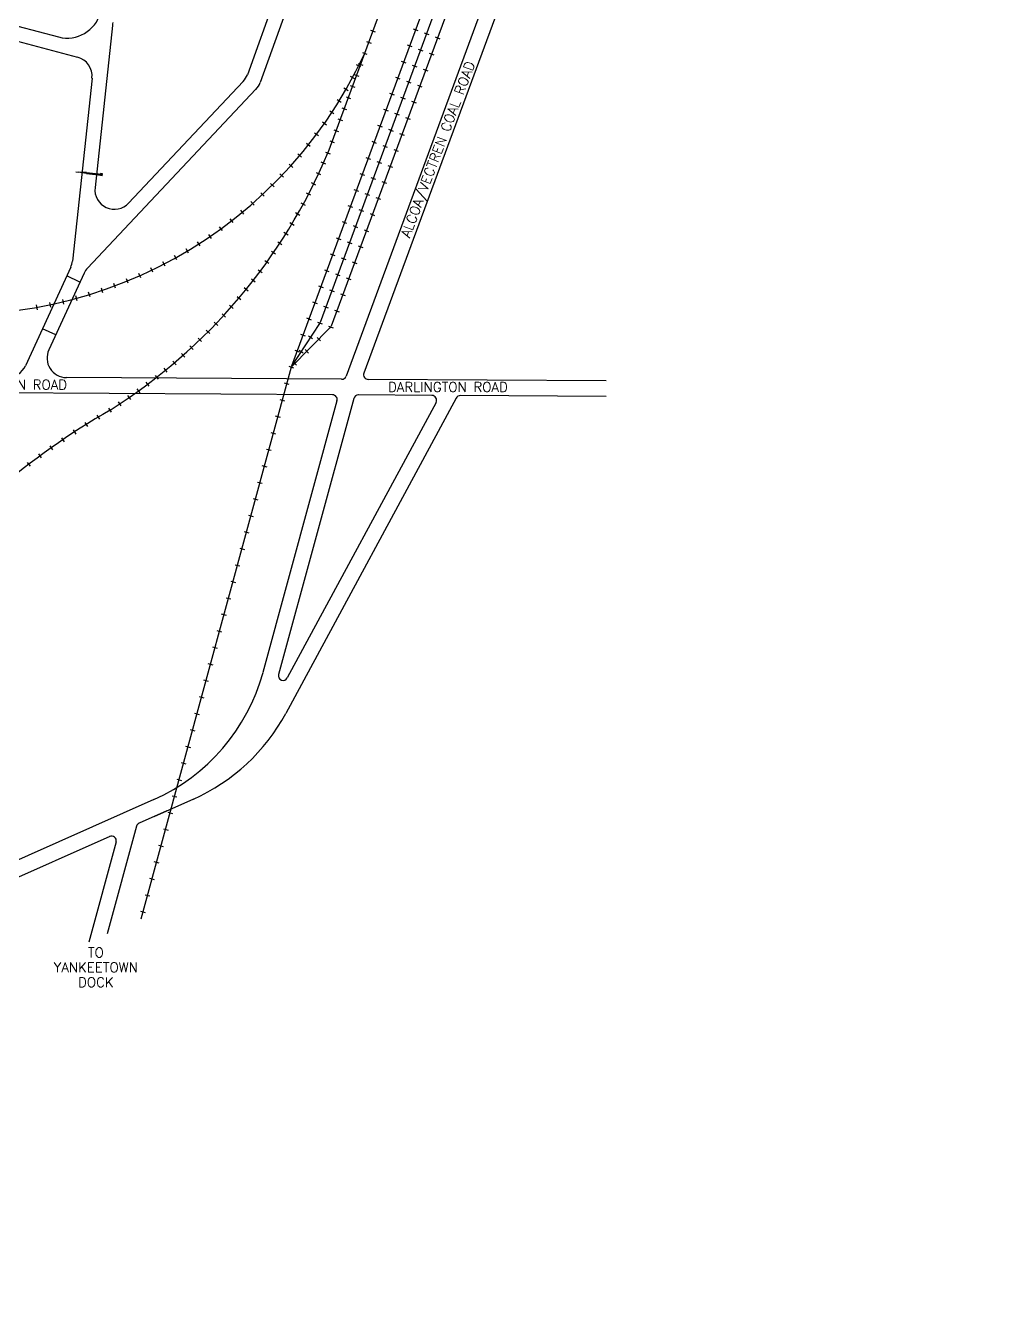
# Model space of a CAD drawing. Extents: x -16413 to 78405, y -232 to 83089.
# Drawn here: x 62961 to 77937, y 13138 to 32613 of the extents above; entities that cross this region are included whole.
import ezdxf
from ezdxf.enums import TextEntityAlignment as Align

# ---------------------------------------------------------------- set-up
doc = ezdxf.new("R2010")
doc.units = 0
doc.header["$LTSCALE"] = 350
doc.header["$MEASUREMENT"] = 0
doc.layers.get('0').update_dxf_attribs({"color": 3, "linetype": 'CONTINUOUS'})
doc.layers.add('BACKGROUND', color=7, linetype='CONTINUOUS')
doc.styles.add('SIMPLEX', font='SIMPLEX')

# ---------------------------------------------------------------- blocks, each defined once
blk = doc.blocks.new('RR', base_point=(-429.5, 670.3))
blk.add_line((-429.5, 674.1), (-429.5, 666.6))

msp = doc.modelspace()

# ---------------------------------------------------------------- linework, layer by layer
at = {"layer": 'BACKGROUND'}
for p, q in [((77937, 54480), (67886, 27230)), ((75864, 51287), (67046, 27382)), ((76033, 51225), (67487, 28056)), ((76202, 51163), (67658, 28000)), ((76722, 50493), (68159, 27278)), ((70759, 44073), (66370, 31856)), ((71010, 44104), (66566, 31736)), ((69174, 34902), (67608, 30657)), ((56047, 34159), (63763, 32126)), ((57882, 33908), (63472, 32435)), ((64298, 32612), (64031, 30124)), ((63985, 31804), (63683, 28997)), ((66306, 31752), (64547, 29887)), ((66502, 31632), (63916, 28889)), ((63734, 30365), (63779, 30360)), ((63900, 30354), (63779, 30360)), ((63898, 30340), (63779, 30360)), ((63900, 30354), (63898, 30340)), ((63898, 30340), (64129, 30316)), ((63900, 30354), (64130, 30329)), ((64114, 30310), (64117, 30338)), ((64142, 30307), (64114, 30310)), ((64145, 30335), (64117, 30338)), ((64129, 30316), (64130, 30329)), ((64142, 30307), (64145, 30335)), ((63658, 28903), (62961, 27391)), ((63862, 28809), (63322, 27636)), ((63800, 28675), (63596, 28769)), ((63427, 27865), (63223, 27959)), ((67642, 27975), (67041, 27367)), ((67479, 28041), (67046, 27382)), ((67041, 27367), (64733, 18901)), ((67818, 27183), (63592, 27210)), ((71880, 27157), (68226, 27181)), ((67677, 26944), (55194, 27024)), ((68004, 26889), (66850, 22653)), ((69575, 26894), (66962, 22056)), ((69204, 26934), (68074, 26942)), ((71880, 26917), (69639, 26932)), ((67746, 26853), (66610, 22686)), ((69267, 26828), (66983, 22600)), ((64935, 20734), (50106, 14141)), ((65541, 20740), (64935, 20471)), ((65136, 20561), (64709, 20370)), ((64668, 20324), (64218, 18672)), ((64256, 20169), (48440, 13138)), ((64354, 20084), (63935, 18547))]:
    msp.add_line(p, q, dxfattribs=at)
for centre, radius, start, end in [((63606, 32943), 525, 255.2376, 345.2376), ((64596, 32580), 300, 165.2376, 173.8761), ((61918, 35062), 6884, 257.8959, 335.2376), ((63686, 31836), 300, 353.8761, 75.2376), ((66088, 31958), 300, 316.6842, 340.2376), ((66284, 31837), 300, 316.6842, 340.2376), ((59676, 33985), 8601, 302.2376, 337.2376), ((64329, 30092), 300, 173.8761, 316.6842), ((63385, 29029), 300, 335.2802, 353.8761), ((64135, 28684), 300, 136.6842, 155.2802), ((67419, 28081), 72, 326.6988, 339.753), ((67591, 28025), 72, 315.3051, 339.753), ((63594, 27510), 300, 155.2802, 269.635), ((62689, 27516), 300, 269.635, 335.2802), ((68227, 27253), 72, 159.753, 269.635), ((67818, 27255), 72, 269.635, 339.753), ((67677, 26872), 72, 344.753, 89.6349), ((68074, 26870), 72, 89.6349, 164.753), ((69204, 26862), 72, 331.6213, 89.6349), ((69639, 26860), 72, 89.6349, 151.6213), ((69964, 16763), 11464, 119.8118, 130.5618), ((63716, 23475), 3000, 293.9696, 344.753), ((66920, 22634), 72, 164.753, 331.6213), ((64322, 23482), 3000, 293.9696, 331.6213), ((64738, 20305), 72, 113.9696, 164.753), ((64285, 20103), 72, 344.753, 113.9696)]:
    msp.add_arc(centre, radius, start, end, dxfattribs=at)

# ---------------------------------------------------------------- block references
at = {"layer": 'BACKGROUND', "zscale": 10}
for p, xscale, yscale, rotation in [((68297, 32525), 10.00000000000045, 9.999999999998295, 69.75304082511839), ((68951, 32546), 10.00000000000045, 9.999999999998295, 69.75304082511839), ((68234, 32355), 10.00000000000045, 9.999999999998295, 69.75304082511839), ((69120, 32484), 10.00000000000045, 9.999999999998295, 69.75304082511839), ((69289, 32422), 10.00000000000045, 9.999999999998295, 69.75304082511839), ((68172, 32185), 10.00000000000045, 9.999999999998295, 69.75304082511839), ((68860, 32300), 10.00000000000045, 9.999999999998295, 69.75304082511839), ((69029, 32237), 10.00000000000045, 9.999999999998295, 69.75304082511839), ((69198, 32175), 10.00000000000045, 9.999999999998295, 69.75304082511839), ((68080, 31993), 10.0000000000017, 9.999999999996819, 243.5188495962881), ((68109, 32016), 10.00000000000045, 9.999999999998295, 69.75304082511839), ((68769, 32053), 10.00000000000045, 9.999999999998295, 69.75304082511839), ((68938, 31991), 10.00000000000045, 9.999999999998295, 69.75304082511839), ((69107, 31929), 10.00000000000045, 9.999999999998295, 69.75304082511839), ((67985, 31809), 9.999999999999178, 10.00000000000559, 241.8001458925804), ((68046, 31846), 10.00000000000045, 9.999999999998295, 69.75304082511839), ((68679, 31807), 10.00000000000045, 9.999999999998295, 69.75304082511839), ((68847, 31745), 10.00000000000045, 9.999999999998295, 69.75304082511839), ((67885, 31629), 9.999999999995886, 10.00000000000401, 240.0814421889114), ((67984, 31676), 10.00000000000045, 9.999999999998295, 69.75304082511839), ((68588, 31560), 10.00000000000045, 9.999999999998295, 69.75304082511839), ((69016, 31682), 10.00000000000045, 9.999999999998295, 69.75304082511839), ((67779, 31451), 9.999999999999853, 9.999999999993658, 238.362738485193), ((67921, 31506), 10.00000000000045, 9.999999999998295, 69.75304082511839), ((68757, 31498), 10.00000000000045, 9.999999999998295, 69.75304082511839), ((68925, 31436), 10.00000000000045, 9.999999999998295, 69.75304082511839), ((67668, 31277), 9.999999999999302, 10.00000000000538, 236.6440347814772), ((67796, 31167), 10.00000000000045, 9.999999999998295, 69.75304082511839), ((67858, 31337), 10.00000000000045, 9.999999999998295, 69.75304082511839), ((68497, 31314), 10.00000000000045, 9.999999999998295, 69.75304082511839), ((68666, 31252), 10.00000000000045, 9.999999999998295, 69.75304082511839), ((68834, 31189), 10.00000000000045, 9.999999999998295, 69.75304082511839), ((67552, 31106), 9.9999999999968, 9.999999999995914, 234.9253310778005), ((67733, 30997), 10.00000000000045, 9.999999999998295, 69.75304082511839), ((68406, 31068), 10.00000000000045, 9.999999999998295, 69.75304082511839), ((68575, 31005), 10.00000000000045, 9.999999999998295, 69.75304082511839), ((67305, 30776), 10.00000000000554, 9.999999999995318, 231.4879236703467), ((67431, 30939), 9.999999999996605, 10.00000000000461, 233.2066273740988), ((67670, 30827), 10.00000000000045, 9.999999999998295, 69.75304082511839), ((68315, 30821), 10.00000000000045, 9.999999999998295, 69.75304082511839), ((68484, 30759), 10.00000000000045, 9.999999999998295, 69.75304082511839), ((68744, 30943), 10.00000000000045, 9.999999999998295, 69.75304082511839), ((67174, 30616), 9.999999999996307, 9.999999999998657, 229.7692199666847), ((67608, 30657), 10.00000000000045, 9.999999999998295, 69.75304082511839), ((68224, 30575), 10.00000000000045, 9.999999999998295, 69.75304082511839), ((68653, 30697), 10.00000000000045, 9.999999999998295, 69.75304082511839), ((67038, 30460), 9.999999999997332, 10.00000000000247, 228.0505162629685), ((67538, 30497), 9.999999999996188, 10.00000000000247, 246.0708866333626), ((68393, 30512), 10.00000000000045, 9.999999999998295, 69.75304082511839), ((68562, 30450), 10.00000000000045, 9.999999999998295, 69.75304082511839), ((66753, 30162), 10.00000000000302, 10.0000000000004, 224.6131088555258), ((66898, 30309), 10.0000000000024, 10.00000000000515, 226.3318125592354), ((67390, 30179), 10.00000000000231, 9.999999999995831, 243.7375532999636), ((67466, 30337), 9.99999999999901, 10.00000000000385, 244.9042199666958), ((68133, 30328), 10.00000000000045, 9.999999999998295, 69.75304082511839), ((68302, 30266), 10.00000000000045, 9.999999999998295, 69.75304082511839), ((68471, 30204), 10.00000000000045, 9.999999999998295, 69.75304082511839), ((66604, 30019), 9.9999999999982, 10.00000000000087, 222.8944051518609), ((67311, 30023), 10.00000000000048, 9.999999999995698, 242.5708866333492), ((68042, 30082), 10.00000000000045, 9.999999999998295, 69.75304082511839), ((68211, 30019), 10.00000000000045, 9.999999999998295, 69.75304082511839), ((66450, 29881), 10.00000000000281, 10.00000000000007, 221.1757014481399), ((67229, 29868), 9.999999999999346, 9.9999999999947, 241.4042199666902), ((67951, 29835), 10.00000000000045, 9.999999999998295, 69.75304082511839), ((68380, 29957), 10.00000000000045, 9.999999999998295, 69.75304082511839), ((66131, 29618), 10.0000000000054, 9.99999999999742, 217.7382940407131), ((66293, 29747), 9.999999999994062, 10.0000000000043, 219.456997744466), ((67143, 29716), 10.00000000000011, 10.00000000000643, 240.2375532999929), ((68120, 29773), 10.00000000000045, 9.999999999998295, 69.75304082511839), ((68289, 29711), 10.00000000000045, 9.999999999998295, 69.75304082511839), ((65966, 29494), 9.99999999999668, 9.999999999997485, 216.0195903370536), ((66963, 29415), 9.999999999998732, 9.999999999997584, 237.9042199666848), ((67055, 29564), 10.00000000000355, 9.999999999999808, 239.0708866333057), ((67860, 29589), 10.00000000000045, 9.999999999998295, 69.75304082511839), ((68029, 29527), 10.00000000000045, 9.999999999998295, 69.75304082511839), ((68198, 29464), 10.00000000000045, 9.999999999998295, 69.75304082511839), ((65625, 29262), 10.00000000000568, 9.999999999999552, 212.5821829296184), ((65797, 29375), 10.0000000000001, 10.0000000000001, 214.3008866333223), ((66869, 29268), 10.00000000000036, 10.00000000000036, 236.7375533000019), ((67769, 29342), 10.00000000000045, 9.999999999998295, 69.75304082511839), ((67938, 29280), 10.00000000000045, 9.999999999998295, 69.75304082511839), ((68107, 29218), 10.00000000000045, 9.999999999998295, 69.75304082511839), ((65271, 29050), 10.00000000000099, 10.00000000000276, 209.144775522217), ((65449, 29153), 9.999999999999456, 9.999999999999456, 210.8634792259198), ((66771, 29122), 10.00000000000262, 10.00000000000056, 235.5708866333268), ((67679, 29096), 10.00000000000045, 9.999999999998295, 69.75304082511839), ((67847, 29034), 10.00000000000045, 9.999999999998295, 69.75304082511839), ((64904, 28859), 9.999999999997481, 10.00000000000076, 205.707368114829), ((65089, 28952), 9.999999999997755, 10.00000000000098, 207.4260718185367), ((66567, 28837), 9.999999999996824, 10.00000000000409, 233.2375533000315), ((66671, 28979), 10.00000000000136, 10.00000000000136, 234.4042199666642), ((67588, 28850), 10.00000000000045, 9.999999999998295, 69.75304082511839), ((68016, 28971), 10.00000000000045, 9.999999999998295, 69.75304082511839), ((64334, 28616), 10.00000000000275, 9.999999999998066, 200.5512570036992), ((64527, 28692), 10.00000000000292, 9.999999999998172, 202.2699607074019), ((64717, 28773), 9.999999999998202, 9.999999999998202, 203.9886644111073), ((66461, 28698), 9.999999999997176, 9.999999999995907, 232.0708866333704), ((67757, 28787), 10.00000000000045, 9.999999999998295, 69.75304082511839), ((67925, 28725), 10.00000000000045, 9.999999999998295, 69.75304082511839), ((63745, 28425), 10.00000000000114, 10.00000000000211, 195.3951458925807), ((63944, 28483), 10.00000000000044, 10.00000000000044, 197.1138495962992), ((64140, 28547), 9.99999999999774, 9.999999999998915, 198.8325532999945), ((66240, 28426), 10.0000000000017, 9.99999999999935, 229.7375532999779), ((66352, 28561), 10.00000000000467, 10.00000000000009, 230.9042199666392), ((67497, 28603), 10.00000000000045, 9.999999999998295, 69.75304082511839), ((67666, 28541), 10.00000000000045, 9.999999999998295, 69.75304082511839), ((67835, 28479), 10.00000000000045, 9.999999999998295, 69.75304082511839), ((63141, 28288), 10.00000000000157, 10.00000000000092, 190.2390347814839), ((63344, 28327), 9.999999999997765, 10.00000000000133, 191.9577384851886), ((63545, 28373), 10.00000000000079, 10.00000000000165, 193.676442188882), ((66125, 28294), 10.00000000000175, 9.999999999996612, 228.5708866333106), ((67406, 28357), 10.00000000000045, 9.999999999998295, 69.75304082511839), ((67575, 28294), 10.00000000000045, 9.999999999998295, 69.75304082511839), ((67744, 28232), 10.00000000000045, 9.999999999998295, 69.75304082511839), ((65888, 28036), 9.99999999999447, 10.00000000000476, 226.237553300019), ((66008, 28164), 9.999999999999366, 10.00000000000472, 227.404219966665), ((67315, 28110), 10.00000000000045, 9.999999999998295, 69.75304082511839), ((67484, 28048), 10.00000000000045, 9.999999999998295, 69.75304082511839), ((65766, 27911), 9.999999999997982, 10.00000000000313, 225.0708866333436), ((67224, 27864), 10.00000000000045, 9.999999999998295, 69.75304082511839), ((67653, 27986), 10.00000000000045, 9.999999999998295, 69.75304082511839), ((65514, 27668), 9.999999999999158, 10.00000000000183, 222.7375533000172), ((65641, 27788), 10.00000000000005, 10.00000000000509, 223.9042199666555), ((67340, 27828), 9.999999999995513, 10.00000000000559, 56.69882272116401), ((67468, 27799), 10.00000000000159, 10.00000000000162, 45.30514443893669), ((65252, 27435), 10.00000000000143, 9.999999999999075, 220.404219966661), ((65384, 27550), 10.00000000000001, 9.999999999997598, 221.5708866333444), ((67133, 27617), 10.00000000000045, 9.999999999998295, 69.75304082511839), ((67195, 27609), 9.999999999995513, 10.00000000000559, 56.69882272116401), ((67283, 27612), 10.00000000000159, 10.00000000000162, 45.30514443893669), ((65117, 27323), 10.00000000000289, 9.999999999997769, 219.2375532999882), ((67042, 27371), 10.00000000000045, 9.999999999998295, 69.75304082511839), ((67098, 27425), 10.00000000000159, 10.00000000000162, 45.30514443893669), ((64841, 27107), 10.00000000000029, 10.00000000000029, 216.9042199666699), ((64980, 27214), 9.999999999999947, 10.00000000000219, 218.0708866333251), ((66973, 27117), 10.00000000000045, 9.999999999993427, 74.8861197251455), ((64557, 26903), 10.00000000000063, 10.00000000000063, 214.5708866333329), ((64700, 27004), 9.999999999997634, 10.00000000000059, 215.7375533000153), ((64265, 26710), 9.99999999999857, 9.999999999999606, 213.4042199666826), ((64412, 26805), 9.99999999999857, 9.999999999999606, 213.4042199666826), ((66905, 26864), 10.00000000000045, 9.999999999993427, 74.8861197251455), ((63895, 26489), 9.999999999997682, 10.00000000000077, 31.96182033644226), ((64079, 26601), 9.999999999997964, 10.00000000000295, 30.88682033643562), ((66836, 26610), 10.00000000000045, 9.999999999993427, 74.8861197251455), ((63714, 26373), 10.00000000000281, 9.999999999999762, 33.03682033642336), ((66768, 26357), 10.00000000000045, 9.999999999993427, 74.8861197251455), ((63358, 26132), 10.00000000000106, 9.999999999998089, 35.18682033642258), ((63535, 26255), 10.00000000000316, 10.00000000000015, 34.11182033643198), ((66699, 26103), 10.00000000000045, 9.999999999993427, 74.8861197251455), ((63011, 25878), 10.00000000000082, 10.00000000000082, 37.33682033643143), ((63183, 26007), 9.999999999998584, 10.00000000000074, 36.26182033643636), ((66631, 25849), 10.00000000000045, 9.999999999993427, 74.8861197251455), ((66563, 25596), 10.00000000000045, 9.999999999993427, 74.8861197251455), ((66494, 25342), 10.00000000000045, 9.999999999993427, 74.8861197251455), ((66426, 25089), 10.00000000000045, 9.999999999993427, 74.8861197251455), ((66357, 24835), 10.00000000000045, 9.999999999993427, 74.8861197251455), ((66289, 24581), 10.00000000000045, 9.999999999993427, 74.8861197251455), ((66220, 24328), 10.00000000000045, 9.999999999993427, 74.8861197251455), ((66152, 24074), 10.00000000000045, 9.999999999993427, 74.8861197251455), ((66083, 23821), 10.00000000000045, 9.999999999993427, 74.8861197251455), ((66007, 23573), 10.00000000000045, 9.999999999993427, 74.8861197251455), ((65939, 23319), 10.00000000000045, 9.999999999993427, 74.8861197251455), ((65870, 23066), 10.00000000000045, 9.999999999993427, 74.8861197251455), ((65802, 22812), 10.00000000000045, 9.999999999993427, 74.8861197251455), ((65733, 22559), 10.00000000000045, 9.999999999993427, 74.8861197251455), ((65665, 22305), 10.00000000000045, 9.999999999993427, 74.8861197251455), ((65596, 22051), 10.00000000000045, 9.999999999993427, 74.8861197251455), ((65528, 21798), 10.00000000000045, 9.999999999993427, 74.8861197251455), ((65459, 21544), 10.00000000000045, 10.00000000000045, 74.8861197251455), ((65391, 21291), 10.00000000000045, 10.00000000000045, 74.8861197251455), ((65322, 21037), 10.00000000000045, 10.00000000000045, 74.8861197251455), ((65254, 20783), 10.00000000000045, 10.00000000000045, 74.8861197251455), ((65185, 20530), 10.00000000000045, 10.00000000000045, 74.8861197251455), ((65117, 20276), 10.00000000000045, 10.00000000000045, 74.8861197251455), ((65041, 20025), 10.00000000000045, 10.00000000000045, 74.8861197251455), ((64973, 19771), 10.00000000000045, 10.00000000000045, 74.8861197251455), ((64904, 19517), 10.00000000000045, 10.00000000000045, 74.8861197251455), ((64836, 19264), 10.00000000000045, 10.00000000000045, 74.8861197251455), ((64767, 19010), 10.00000000000045, 10.00000000000045, 74.8861197251455)]:
    msp.add_blockref('RR', p, dxfattribs=dict(at, xscale=xscale, yscale=yscale, rotation=rotation))

# ---------------------------------------------------------------- texts
at = {"layer": 'BACKGROUND', "style": 'SIMPLEX'}
msp.add_text('ALCOA/VECTREN COAL ROAD', height=150, rotation=69.4166, dxfattribs=at).set_placement((69366, 30684), align=Align.CENTER)
for s, p in [('DARLINGTON ROAD', (62682, 27024)), ('DARLINGTON ROAD', (69450, 26988)), ('TO', (64044, 18312)), ('YANKEETOWN', (64044, 18084)), ('DOCK', (64044, 17856))]:
    msp.add_text(s, height=150, dxfattribs=at).set_placement(p, align=Align.CENTER)

doc.saveas('drawing.dxf')
